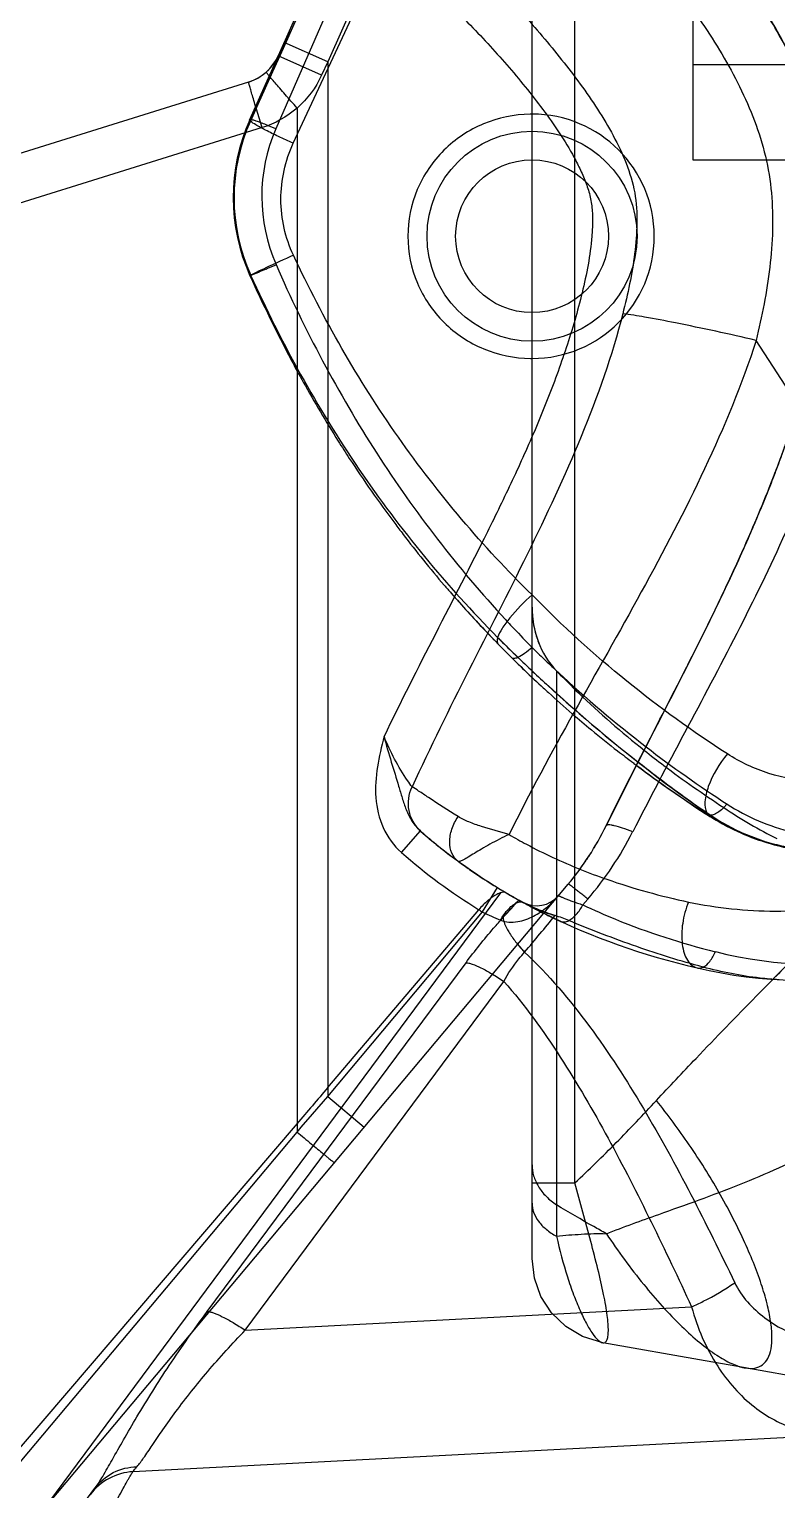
# Model space of a CAD drawing. Header units: millimetres. Extents: x 23075 to 24509, y -21593 to -20579.
# Drawn here: x 23380.92 to 23388.79, y -20970.08 to -20954.71 of the extents above; entities that cross this region are included whole.
import ezdxf

# ---------------------------------------------------------------- set-up
doc = ezdxf.new("R2010")
doc.units = ezdxf.units.MM
doc.header["$LTSCALE"] = 8
doc.layers.add('Cav-cor', color=30, linetype='Continuous')

# ---------------------------------------------------------------- blocks, each defined once
blk = doc.blocks.new('20160901.135302')
at = {"layer": 'Cav-cor', "color": 241}
for p, q in [((-4.739, -36.185), (-9.292, -46.413)), ((-4.968, -36.7), (-9.292, -46.413)), ((-6.905, -41.632), (-9.316, -47.181)), ((-9.133, -47.332), (-6.62, -41.924)), ((-4.928, -43.487), (-4.928, -47.507)), ((-6.17, -58.276), (-6.17, -43.899)), ((-6.62, -59.073), (-6.62, -44.047)), ((-8.213, -45.225), (-8.77, -46.476)), ((-9.277, -46.417), (-9.213, -46.276)), ((-8.77, -46.476), (-9.229, -46.271)), ((-9.292, -46.413), (-9.592, -47.085)), ((-9.362, -46.607), (-9.277, -46.417)), ((-8.835, -46.617), (-9.292, -46.413)), ((-8.77, -46.476), (-8.835, -46.617)), ((-8.77, -46.476), (-8.77, -57.365)), ((-4.928, -46.502), (6.102, -46.502)), ((-9.602, -46.688), (-24.304, -51.276)), ((-9.602, -46.688), (-24.304, -51.276)), ((-9.432, -46.763), (-9.362, -46.607)), ((-9.569, -47.067), (-9.432, -46.763)), ((-9.093, -46.961), (-9.093, -57.74)), ((-9.46, -47.168), (-24.162, -51.755)), ((-9.583, -47.098), (-9.569, -47.067)), ((-4.928, -47.507), (6.449, -47.507)), ((-3.819, -50.088), (-4.262, -49.407)), ((-6.846, -52.404), (-6.832, -52.419)), ((-6.832, -52.419), (-6.811, -52.441)), ((-6.829, -52.752), (-6.832, -52.75)), ((-6.362, -52.886), (-6.362, -58.508)), ((-7.994, -54.797), (-7.795, -54.571)), ((-7.795, -54.571), (-7.789, -54.576)), ((-12.42, -62.496), (-6.239, -55.13)), ((-12.42, -62.496), (-6.239, -55.13)), ((-7.142, -55.424), (-6.984, -55.167)), ((-6.984, -55.167), (-6.98, -55.17)), ((-13.011, -63.398), (-6.95, -55.222)), ((-6.939, -55.195), (-6.935, -55.197)), ((-6.811, -55.269), (-6.82, -55.264)), ((-6.781, -55.322), (-6.76, -55.298)), ((-6.716, -55.322), (-6.721, -55.32)), ((-6.717, -55.322), (-6.712, -55.325)), ((-6.033, -55.288), (-6.085, -55.348)), ((-8.77, -57.273), (-7.18, -55.4)), ((-8.77, -57.365), (-7.142, -55.424)), ((-10.037, -59.629), (-7.315, -55.958)), ((-9.639, -59.827), (-6.917, -56.155)), ((-8.931, -57.552), (-8.77, -57.365)), ((-8.77, -57.365), (-8.385, -57.688)), ((-9.093, -57.652), (-13.011, -62.232)), ((-9.049, -57.689), (-8.931, -57.552)), ((-12.813, -62.173), (-9.093, -57.74)), ((-9.093, -57.74), (-9.049, -57.689)), ((-6.62, -58.276), (-6.17, -58.276)), ((-6.527, -59.472), (-6.596, -59.278)), ((-9.639, -59.827), (-4.941, -59.581)), ((-4.8, -60.148), (-5.876, -59.959)), ((-4.375, -60.224), (-4.8, -60.148)), ((-3.62, -60.357), (-4.379, -60.223)), ((-10.819, -61.315), (1.551, -60.667)), ((-13.013, -63.91), (-11.219, -61.489))]:
    blk.add_line(p, q, dxfattribs=at)
for points in [[(-3.77, -54.778), (-4.11, -54.708), (-4.49, -54.564), (-4.748, -54.419)], [(-5.876, -59.959), (-6.089, -59.894), (-6.266, -59.788), (-6.415, -59.645), (-6.527, -59.472), (-6.596, -59.278), (-6.62, -59.073)]]:
    blk.add_lwpolyline(points, dxfattribs=at)
for radius in [1.105, 0.804]:
    blk.add_circle((-6.62, -48.311), radius, dxfattribs=at)
for centre, radius, start, end in [((-6.62, -48.311), 12.562, 350.175, 79.7482), ((1809.748, -864.758), 1994.626, 155.624849, 155.799497), ((-9.751, -46.208), 0.502, 287.33, 336), ((-6.62, -48.349), 1.323, 90.0123, 90.8706), ((-6.62, -48.311), 1.286, 270, 90), ((-7.755, -47.903), 2.01, 156, 204.1693), ((-7.786, -47.906), 1.97, 155.7943, 204.3732), ((-7.674, -47.893), 1.79, 156.5599, 203.6053), ((-10.706, -50.327), 3.44, 66.1631, 68.0283), ((-7.776, -47.905), 1.98, 183.9931, 196.8214), ((-7.771, -47.902), 1.986, 198.3266, 204.3395), ((3.681, -42.777), 14.542, 204.1477, 208.047), ((-14.733, -36.529), 13.241, 293.6639, 294.1592), ((3.185, -43.035), 13.984, 208.0664, 209.1488), ((-6.62, -48.273), 1.324, 269.2278, 269.9921), ((2.86, -43.219), 13.61, 209.1406, 212.1777), ((2.601, -43.38), 13.305, 212.1862, 213.1155), ((-16.324, -46.133), 13.121, 338.1903, 340.7276), ((2.37, -43.533), 13.028, 213.1066, 216.7728), ((-18.509, -45.264), 15.471, 336.7425, 338.2093), ((2.205, -43.654), 12.823, 216.7813, 217.4375), ((2.106, -43.731), 12.698, 217.4338, 220.5413), ((-22.211, -43.66), 19.507, 334.7476, 336.7067), ((2.04, -43.786), 12.612, 220.5445, 221.0543), ((2.012, -43.81), 12.575, 221.0535, 223.429), ((2.009, -43.813), 12.57, 221.0532, 224.1038), ((-28.922, -40.512), 26.919, 333.8853, 334.7802), ((2.231, -43.907), 12.433, 222.7353, 223.1095), ((2, -43.821), 12.559, 223.4296, 224.6762), ((3.911, -41.689), 15.371, 224.8729, 225.0538), ((4.061, -41.538), 15.584, 225.0551, 225.8248), ((2.224, -43.914), 12.423, 223.3437, 224.613), ((-5.637, -52.23), 0.981, 193.6684, 202.4147), ((2.006, -43.816), 12.566, 224.6762, 225.309), ((4.462, -41.124), 16.16, 225.8302, 227.4363), ((2.015, -43.807), 12.579, 225.3091, 226.153), ((2.011, -43.811), 12.574, 225.3089, 225.6499), ((2.017, -43.804), 12.583, 225.6499, 226.1529), ((2.034, -43.787), 12.607, 226.1532, 227.403), ((-0.018, -46.794), 8.795, 223.8339, 223.9476), ((-0.324, -47.09), 8.37, 223.8282, 223.9479), ((4.773, -40.798), 16.61, 227.4057, 231.7846), ((2.341, -43.572), 12.748, 227.02, 232.4994), ((2.055, -43.765), 12.637, 227.3711, 227.717), ((2.085, -43.731), 12.683, 227.7177, 229.2332), ((2.139, -43.668), 12.766, 229.233, 230.4169), ((2.208, -43.584), 12.875, 230.4176, 231.9939), ((2.28, -43.492), 12.991, 231.993, 232.8899), ((2.641, -43.186), 13.237, 232.4862, 237.0032), ((2.316, -43.445), 13.05, 232.8894, 233.1008), ((2.476, -43.227), 13.321, 233.1145, 237.1618), ((2.469, -43.237), 13.308, 233.1145, 236.9904), ((2.636, -42.985), 13.611, 236.977, 237.1471), ((-7.54, -54.294), 0.376, 227.516, 228.7113), ((-4.048, -50.313), 5.672, 228.732, 233.6209), ((-4.052, -50.318), 5.666, 228.7305, 233.4366), ((-8.549, -53.192), 3.015, 320, 333.9621), ((-8.767, -52.953), 3.595, 319.4879, 333.0729), ((-3.954, -50.19), 5.826, 233.4163, 233.6733), ((-3.947, -50.181), 5.838, 233.5989, 233.8261), ((-7.277, -54.734), 0.197, 232.9401, 233.828), ((-3.841, -50.031), 6.021, 233.8495, 238.5319), ((-3.914, -50.134), 5.895, 233.8284, 235.2024), ((-3.813, -49.987), 6.074, 235.2124, 238.5211), ((-3.731, -49.856), 6.229, 238.5087, 238.9962), ((-3.729, -49.852), 6.233, 238.5527, 239.0497), ((-6.896, -55.398), 0.184, 107.0799, 109.7177), ((-3.708, -49.818), 6.272, 239.041, 239.481), ((-38.569, -26.985), 42.585, 317.9998, 318.3279), ((-3.658, -49.732), 6.373, 239.4842, 240.3435), ((-3.679, -49.769), 6.329, 239.4816, 240.3443), ((-3.681, -49.773), 6.325, 239.4814, 240.25), ((-36.552, -28.788), 39.879, 318.1599, 318.2905), ((-3.656, -49.729), 6.375, 240.3435, 240.5179), ((-3.645, -49.709), 6.399, 240.518, 240.8636), ((-3.658, -49.732), 6.373, 240.5179, 241.3128), ((-3.627, -49.677), 6.435, 240.8637, 241.3092), ((-3.632, -49.685), 6.426, 240.8635, 241.1145), ((-3.623, -49.669), 6.444, 241.1144, 241.2686), ((-6.572, -55.058), 0.301, 241.309, 320), ((-3.613, -49.652), 6.464, 241.3089, 241.4955), ((-3.598, -49.624), 6.496, 241.4956, 241.9954), ((-3.603, -49.632), 6.486, 241.4955, 241.7871), ((-3.559, -49.549), 6.58, 241.7905, 243.4826), ((-3.752, -49.888), 6.491, 238.1153, 238.5161), ((-5.937, -53.013), 2.696, 243.4605, 245.654), ((-5.884, -52.897), 2.822, 245.6353, 247.7474), ((-40.677, -25.09), 45.418, 318.0025, 318.1555), ((-43.949, -24.471), 48.704, 319.8924, 320.4821), ((-3.554, -49.541), 6.59, 241.9977, 243.4807), ((-3.485, -49.402), 6.745, 243.4815, 245.1584), ((-5.634, -53.091), 2.485, 249.9086, 252.61), ((123.642, -182.077), 179.378, 135.19105, 135.38902), ((-3.55, -51.244), 4.737, 256.0589, 280.0941), ((-3.738, -51.12), 5.025, 256.8246, 280.7266), ((4.785, -58.696), 11.148, 179.0333, 180.73), ((2.051, -68.593), 15.049, 143.4411, 144.3937), ((-10.787, -61.915), 0.6, 93.0007, 143.4502)]:
    blk.add_arc(centre, radius, start, end, dxfattribs=at)
at = {"layer": 'Cav-cor', "color": 241, "extrusion": (0, 0, -1)}
blk.add_ellipse((-8.77, -46.159), major_axis=(19.32, 25.824), ratio=0.214775, start_param=1.850362, end_param=1.866414, dxfattribs=at)
at = {"layer": 'Cav-cor', "color": 241}
for points, knots in [([(-5.926, -43.431), (-5.683, -43.645), (-5.21, -44.092), (-4.549, -44.816), (-3.945, -45.597), (-3.447, -46.456), (-3.131, -47.404), (-3.083, -48.403), (-3.232, -49.385), (-3.413, -50.02), (-3.516, -50.334)], [0, 0, 0, 0, 0.123159, 0.247559, 0.372721, 0.498159, 0.623564, 0.748986, 0.874544, 1, 1, 1, 1]), ([(-5.84, -54.516), (-5.667, -54.161), (-5.321, -53.487), (-4.823, -52.519), (-4.394, -51.621), (-4.047, -50.786), (-3.782, -50.011), (-3.593, -49.296), (-3.484, -48.632), (-3.458, -48.006), (-3.526, -47.402), (-3.707, -46.808), (-3.993, -46.209), (-4.389, -45.594), (-4.894, -44.955), (-5.508, -44.28), (-5.975, -43.838), (-6.23, -43.614)], [0, 0, 0, 0, 0.096126, 0.184602, 0.265199, 0.338482, 0.404797, 0.464527, 0.518538, 0.568442, 0.616613, 0.665929, 0.718925, 0.777845, 0.843763, 0.917222, 1, 1, 1, 1]), ([(-6.62, -44.047), (-6.429, -44.214), (-6.057, -44.566), (-5.537, -45.135), (-5.052, -45.741), (-4.682, -46.276), (-4.431, -46.734), (-4.273, -47.092), (-4.156, -47.467), (-4.093, -47.855), (-4.083, -48.247), (-4.123, -48.768), (-4.201, -49.153), (-4.262, -49.407)], [0, 0, 0, 0, 0.122551, 0.246407, 0.371278, 0.496764, 0.559639, 0.622542, 0.685444, 0.748342, 0.811257, 0.874194, 1, 1, 1, 1]), ([(-5.517, -44.288), (-5.319, -44.49), (-4.462, -45.422), (-3.207, -47.266), (-3.542, -49.188), (-3.801, -50.043), (-3.817, -50.095)], [0, 0, 0, 0, 0.133053, 0.588782, 0.974943, 1, 1, 1, 1]), ([(-7.886, -44.849), (-7.721, -44.986), (-7.398, -45.269), (-6.94, -45.722), (-6.508, -46.2), (-6.106, -46.703), (-5.808, -47.153), (-5.623, -47.54), (-5.527, -47.85), (-5.51, -48.174), (-5.544, -48.602), (-5.613, -48.919), (-5.666, -49.127)], [0, 0, 0, 0, 0.124918, 0.249894, 0.374922, 0.499976, 0.624985, 0.687513, 0.749965, 0.812428, 0.874958, 1, 1, 1, 1]), ([(-9.213, -46.276), (-9.166, -46.171), (-8.979, -45.755), (-8.791, -45.339), (-8.651, -45.027)], [0, 0, 0, 0, 0.251865, 1, 1, 1, 1]), ([(-8.213, -45.225), (-7.902, -45.48), (-7.454, -45.885), (-6.906, -46.474), (-6.587, -46.863), (-6.352, -47.189), (-6.218, -47.402), (-6.125, -47.581), (-6.063, -47.718), (-6.013, -47.861), (-5.986, -48.01), (-5.982, -48.161), (-5.992, -48.362), (-6.027, -48.611), (-6.091, -48.906), (-6.195, -49.294), (-6.354, -49.771), (-6.577, -50.332), (-6.825, -50.882), (-7.177, -51.605), (-7.639, -52.498), (-8.003, -53.215), (-8.177, -53.577)], [0, 0, 0, 0, 0.124964, 0.187467, 0.249965, 0.281217, 0.312465, 0.328091, 0.343717, 0.359337, 0.37495, 0.39057, 0.406195, 0.437438, 0.468689, 0.499942, 0.562441, 0.624945, 0.687453, 0.749962, 0.874982, 1, 1, 1, 1]), ([(-9.093, -46.961), (-9.114, -46.936), (-9.156, -46.889), (-9.217, -46.82), (-9.273, -46.756), (-9.322, -46.7), (-9.357, -46.659), (-9.38, -46.631), (-9.394, -46.615), (-9.404, -46.603), (-9.412, -46.593), (-9.415, -46.588), (-9.419, -46.585), (-9.418, -46.585)], [0, 0, 0, 0, 0.195194, 0.383367, 0.556272, 0.707551, 0.831594, 0.881969, 0.923869, 0.956824, 0.980599, 0.995026, 1, 1, 1, 1]), ([(-9.46, -47.168), (-9.47, -47.137), (-9.489, -47.076), (-9.516, -46.987), (-9.541, -46.905), (-9.562, -46.834), (-9.577, -46.782), (-9.587, -46.747), (-9.593, -46.727), (-9.597, -46.711), (-9.6, -46.699), (-9.601, -46.693), (-9.602, -46.688), (-9.602, -46.688)], [0, 0, 0, 0, 0.194853, 0.38287, 0.55575, 0.707091, 0.831239, 0.881671, 0.923629, 0.956636, 0.980458, 0.994934, 1, 1, 1, 1]), ([(-6.64, -47.026), (-6.807, -47.028), (-7.143, -47.098), (-7.57, -47.382), (-7.859, -47.807), (-7.926, -48.144), (-7.927, -48.311)], [0, 0, 0, 0, 0.250155, 0.500018, 0.749885, 1, 1, 1, 1]), ([(-9.587, -47.083), (-9.588, -47.083), (-9.589, -47.084), (-9.591, -47.084), (-9.592, -47.085)], [0, 0, 0, 0, 0.335184, 1, 1, 1, 1]), ([(-9.583, -47.099), (-9.586, -47.096), (-9.59, -47.093), (-9.592, -47.087), (-9.592, -47.085)], [0, 0, 0, 0, 0.660118, 1, 1, 1, 1]), ([(-9.133, -47.332), (-9.185, -47.309), (-9.282, -47.264), (-9.415, -47.2), (-9.513, -47.146), (-9.567, -47.114), (-9.583, -47.099)], [0, 0, 0, 0, 0.335435, 0.635648, 0.865887, 1, 1, 1, 1]), ([(-9.419, -47.137), (-9.438, -47.13), (-9.472, -47.117), (-9.518, -47.1), (-9.554, -47.089), (-9.574, -47.084), (-9.582, -47.083)], [0, 0, 0, 0, 0.347508, 0.639096, 0.860232, 1, 1, 1, 1]), ([(-9.131, -48.511), (-9.216, -48.329), (-9.309, -47.922), (-9.217, -47.515), (-9.133, -47.332)], [0, 0, 0, 0, 0.500394, 1, 1, 1, 1]), ([(-7.927, -48.311), (-7.927, -48.479), (-7.858, -48.817), (-7.569, -49.242), (-7.142, -49.526), (-6.805, -49.595), (-6.638, -49.597)], [0, 0, 0, 0, 0.250107, 0.499969, 0.749841, 1, 1, 1, 1]), ([(-9.131, -48.511), (-9.228, -48.555), (-9.36, -48.614), (-9.509, -48.685), (-9.562, -48.71), (-9.581, -48.72)], [0, 0, 0, 0, 0.645324, 0.87346, 1, 1, 1, 1]), ([(-6.62, -52.086), (-7.138, -51.578), (-8.089, -50.455), (-8.818, -49.179), (-9.131, -48.511)], [0, 0, 0, 0, 0.49602, 1, 1, 1, 1]), ([(-9.581, -48.72), (-9.583, -48.721), (-9.586, -48.723), (-9.588, -48.725), (-9.589, -48.726), (-9.589, -48.726)], [0, 0, 0, 0, 0.739035, 0.927365, 1, 1, 1, 1]), ([(-9.584, -48.725), (-9.586, -48.725), (-9.587, -48.725), (-9.589, -48.726), (-9.589, -48.726)], [0, 0, 0, 0, 0.730656, 1, 1, 1, 1]), ([(-9.419, -48.656), (-9.455, -48.672), (-9.503, -48.693), (-9.558, -48.715), (-9.577, -48.723), (-9.584, -48.725)], [0, 0, 0, 0, 0.658914, 0.87656, 1, 1, 1, 1]), ([(-9.581, -48.72), (-9.259, -49.431), (-8.509, -50.79), (-7.521, -51.991), (-6.982, -52.534)], [0, 0, 0, 0, 0.504704, 1, 1, 1, 1]), ([(-9.314, -48.61), (-9.013, -49.296), (-8.315, -50.617), (-7.402, -51.803), (-6.901, -52.345)], [0, 0, 0, 0, 0.504129, 1, 1, 1, 1]), ([(-5.666, -49.127), (-5.778, -49.567), (-6.083, -50.428), (-6.664, -51.664), (-7.289, -52.878), (-7.692, -53.694), (-7.882, -54.108)], [0, 0, 0, 0, 0.249901, 0.499929, 0.74998, 1, 1, 1, 1]), ([(-4.262, -49.407), (-4.544, -49.342), (-4.935, -49.256), (-5.403, -49.166), (-5.589, -49.136), (-5.666, -49.127)], [0, 0, 0, 0, 0.607072, 0.837497, 1, 1, 1, 1]), ([(-4.262, -49.407), (-4.411, -49.869), (-4.785, -50.769), (-5.688, -52.488), (-6.433, -53.74), (-6.862, -54.609)], [0, 0, 0, 0, 0.250278, 0.500569, 1, 1, 1, 1]), ([(-3.516, -50.334), (-3.646, -50.705), (-3.942, -51.436), (-4.633, -52.849), (-5.206, -53.881), (-5.561, -54.581)], [0, 0, 0, 0, 0.250338, 0.50059, 1, 1, 1, 1]), ([(-6.62, -52.086), (-6.704, -52.16), (-6.817, -52.274), (-6.931, -52.429), (-6.971, -52.501), (-6.982, -52.534)], [0, 0, 0, 0, 0.57949, 0.822694, 1, 1, 1, 1]), ([(-4.564, -53.76), (-4.93, -53.524), (-5.649, -53.005), (-6.305, -52.408), (-6.62, -52.086)], [0, 0, 0, 0, 0.491323, 1, 1, 1, 1]), ([(-6.62, -52.216), (-6.62, -52.337), (-6.578, -52.583), (-6.447, -52.798), (-6.362, -52.886)], [0, 0, 0, 0, 0.49937, 1, 1, 1, 1]), ([(-6.982, -52.534), (-6.984, -52.541), (-6.99, -52.562), (-6.99, -52.59), (-6.979, -52.602)], [0, 0, 0, 0, 0.334349, 1, 1, 1, 1]), ([(-6.982, -52.534), (-6.642, -52.875), (-5.934, -53.523), (-5.175, -54.11), (-4.782, -54.381)], [0, 0, 0, 0, 0.502458, 1, 1, 1, 1]), ([(-6.62, -52.639), (-6.645, -52.662), (-6.692, -52.7), (-6.743, -52.732), (-6.767, -52.743)], [0, 0, 0, 0, 0.559664, 1, 1, 1, 1]), ([(-6.62, -52.639), (-6.578, -52.681), (-6.493, -52.764), (-6.405, -52.845), (-6.362, -52.886)], [0, 0, 0, 0, 0.5007, 1, 1, 1, 1]), ([(-6.767, -52.743), (-6.779, -52.749), (-6.799, -52.757), (-6.822, -52.756), (-6.829, -52.752)], [0, 0, 0, 0, 0.615152, 1, 1, 1, 1]), ([(-6.35, -52.898), (-6.278, -52.973), (-5.988, -53.263), (-5.678, -53.532), (-5.438, -53.723)], [0, 0, 0, 0, 0.252434, 1, 1, 1, 1]), ([(-6.35, -52.898), (-6.278, -52.973), (-5.988, -53.263), (-5.678, -53.532), (-5.438, -53.723)], [0, 0, 0, 0, 0.252434, 1, 1, 1, 1]), ([(-5.143, -53.14), (-5.197, -53.245), (-5.431, -53.702), (-5.666, -54.159), (-5.84, -54.516)], [0, 0, 0, 0, 0.229105, 1, 1, 1, 1]), ([(-8.177, -53.577), (-8.204, -53.683), (-8.254, -53.894), (-8.281, -54.221), (-8.207, -54.544), (-8.075, -54.726), (-7.994, -54.797)], [0, 0, 0, 0, 0.250523, 0.50071, 0.750472, 1, 1, 1, 1]), ([(-7.882, -54.108), (-7.898, -54.086), (-8.016, -53.921), (-8.111, -53.74), (-8.177, -53.577)], [0, 0, 0, 0, 0.134546, 1, 1, 1, 1]), ([(-8.177, -53.577), (-8.154, -53.668), (-8.103, -53.842), (-8.036, -54.056), (-7.988, -54.224), (-7.947, -54.349), (-7.888, -54.47), (-7.829, -54.541), (-7.795, -54.571)], [0, 0, 0, 0, 0.259273, 0.506276, 0.625815, 0.74703, 0.872002, 1, 1, 1, 1]), ([(-5.438, -53.723), (-5.371, -53.777), (-5.099, -53.987), (-4.817, -54.184), (-4.603, -54.325)], [0, 0, 0, 0, 0.252583, 1, 1, 1, 1]), ([(-5.438, -53.723), (-5.371, -53.777), (-5.099, -53.987), (-4.817, -54.184), (-4.603, -54.325)], [0, 0, 0, 0, 0.252583, 1, 1, 1, 1]), ([(-4.564, -53.76), (-4.651, -53.861), (-4.75, -54.028), (-4.807, -54.247), (-4.8, -54.346), (-4.782, -54.381)], [0, 0, 0, 0, 0.586323, 0.827488, 1, 1, 1, 1]), ([(-2.686, -53.691), (-2.814, -53.81), (-3.121, -53.992), (-3.636, -54.07), (-4.131, -53.988), (-4.429, -53.847), (-4.564, -53.76)], [0, 0, 0, 0, 0.260864, 0.515287, 0.76077, 1, 1, 1, 1]), ([(-4.782, -54.381), (-4.966, -54.254), (-5.208, -54.078), (-5.444, -53.895), (-5.503, -53.848)], [0, 0, 0, 0, 0.749629, 1, 1, 1, 1]), ([(-7.795, -54.571), (-7.855, -54.515), (-7.943, -54.359), (-7.918, -54.183), (-7.882, -54.108)], [0, 0, 0, 0, 0.497381, 1, 1, 1, 1]), ([(-7.399, -54.42), (-7.503, -54.354), (-7.641, -54.264), (-7.801, -54.159), (-7.859, -54.121), (-7.882, -54.108)], [0, 0, 0, 0, 0.642312, 0.859846, 1, 1, 1, 1]), ([(-7.396, -54.891), (-7.425, -54.87), (-7.473, -54.805), (-7.494, -54.682), (-7.469, -54.547), (-7.426, -54.46), (-7.399, -54.42)], [0, 0, 0, 0, 0.210649, 0.445792, 0.712147, 1, 1, 1, 1]), ([(-6.862, -54.609), (-6.959, -54.581), (-7.102, -54.544), (-7.281, -54.48), (-7.362, -54.442), (-7.399, -54.42)], [0, 0, 0, 0, 0.532585, 0.775682, 1, 1, 1, 1]), ([(-4.782, -54.381), (-4.78, -54.385), (-4.771, -54.4), (-4.758, -54.412), (-4.747, -54.419)], [0, 0, 0, 0, 0.263359, 1, 1, 1, 1]), ([(-4.782, -54.381), (-4.708, -54.432), (-4.398, -54.622), (-4.043, -54.743), (-3.77, -54.778)], [0, 0, 0, 0, 0.246044, 1, 1, 1, 1]), ([(-3.77, -54.778), (-3.863, -54.766), (-4.221, -54.695), (-4.558, -54.534), (-4.782, -54.381)], [0, 0, 0, 0, 0.255552, 1, 1, 1, 1]), ([(-4.603, -54.325), (-4.619, -54.341), (-4.651, -54.368), (-4.699, -54.397), (-4.744, -54.41), (-4.772, -54.404), (-4.781, -54.397)], [0, 0, 0, 0, 0.333579, 0.611616, 0.828436, 1, 1, 1, 1]), ([(-4.781, -54.397), (-4.611, -54.508), (-4.238, -54.688), (-3.83, -54.766), (-3.624, -54.776)], [0, 0, 0, 0, 0.495948, 1, 1, 1, 1]), ([(-3.489, -54.791), (-3.712, -54.793), (-4.156, -54.727), (-4.563, -54.538), (-4.747, -54.419)], [0, 0, 0, 0, 0.503727, 1, 1, 1, 1]), ([(-4.568, -54.288), (-4.571, -54.291), (-4.582, -54.304), (-4.594, -54.316), (-4.603, -54.325)], [0, 0, 0, 0, 0.255626, 1, 1, 1, 1]), ([(-4.603, -54.325), (-4.511, -54.385), (-4.329, -54.5), (-4.14, -54.605), (-4.045, -54.651)], [0, 0, 0, 0, 0.508446, 1, 1, 1, 1]), ([(-4.568, -54.288), (-4.359, -54.424), (-3.883, -54.629), (-3.36, -54.648), (-3.107, -54.602)], [0, 0, 0, 0, 0.491362, 1, 1, 1, 1]), ([(-5.561, -54.581), (-5.597, -54.567), (-5.661, -54.542), (-5.737, -54.519), (-5.786, -54.509), (-5.811, -54.506), (-5.829, -54.507), (-5.838, -54.513), (-5.84, -54.516)], [0, 0, 0, 0, 0.393364, 0.701569, 0.816505, 0.903308, 0.96254, 1, 1, 1, 1]), ([(-6.862, -54.609), (-6.931, -54.639), (-7.027, -54.69), (-7.148, -54.759), (-7.223, -54.804), (-7.286, -54.843), (-7.334, -54.871), (-7.366, -54.888), (-7.384, -54.894), (-7.391, -54.895), (-7.393, -54.894)], [0, 0, 0, 0, 0.374167, 0.541074, 0.68831, 0.811436, 0.906257, 0.9694, 0.988589, 1, 1, 1, 1]), ([(-6.862, -54.609), (-6.801, -54.644), (-6.56, -54.779), (-6.308, -54.896), (-6.116, -54.973)], [0, 0, 0, 0, 0.252228, 1, 1, 1, 1]), ([(-6.116, -54.973), (-6.023, -55.011), (-5.65, -55.151), (-5.265, -55.257), (-4.973, -55.319)], [0, 0, 0, 0, 0.252386, 1, 1, 1, 1]), ([(-6.033, -55.288), (-6.048, -55.277), (-6.075, -55.254), (-6.115, -55.222), (-6.15, -55.195), (-6.18, -55.172), (-6.203, -55.153), (-6.22, -55.142), (-6.229, -55.135), (-6.234, -55.132), (-6.237, -55.131), (-6.239, -55.13), (-6.239, -55.13)], [0, 0, 0, 0, 0.215784, 0.412049, 0.584531, 0.729763, 0.845519, 0.929757, 0.959634, 0.981236, 0.994547, 1, 1, 1, 1]), ([(-7.053, -55.279), (-7.064, -55.287), (-7.11, -55.324), (-7.151, -55.366), (-7.18, -55.4)], [0, 0, 0, 0, 0.231836, 1, 1, 1, 1]), ([(-6.998, -55.243), (-7.002, -55.246), (-7.021, -55.257), (-7.04, -55.269), (-7.053, -55.279)], [0, 0, 0, 0, 0.233745, 1, 1, 1, 1]), ([(-6.95, -55.222), (-6.954, -55.223), (-6.97, -55.229), (-6.986, -55.237), (-6.998, -55.243)], [0, 0, 0, 0, 0.226301, 1, 1, 1, 1]), ([(-6.953, -55.51), (-6.897, -55.533), (-6.77, -55.537), (-6.603, -55.474), (-6.459, -55.376), (-6.378, -55.295), (-6.341, -55.251)], [0, 0, 0, 0, 0.261334, 0.510916, 0.756206, 1, 1, 1, 1]), ([(-6.893, -55.222), (-6.897, -55.22), (-6.915, -55.213), (-6.935, -55.218), (-6.95, -55.222)], [0, 0, 0, 0, 0.198823, 1, 1, 1, 1]), ([(-6.893, -55.222), (-6.895, -55.221), (-6.902, -55.217), (-6.911, -55.216), (-6.917, -55.216)], [0, 0, 0, 0, 0.226436, 1, 1, 1, 1]), ([(-6.891, -55.42), (-6.876, -55.402), (-6.846, -55.369), (-6.799, -55.333), (-6.755, -55.314), (-6.727, -55.317), (-6.717, -55.322)], [0, 0, 0, 0, 0.340548, 0.622018, 0.837002, 1, 1, 1, 1]), ([(-6.377, -55.462), (-6.44, -55.442), (-6.549, -55.404), (-6.655, -55.356), (-6.698, -55.332)], [0, 0, 0, 0, 0.573054, 1, 1, 1, 1]), ([(-6.618, -55.372), (-6.626, -55.368), (-6.653, -55.356), (-6.679, -55.342), (-6.698, -55.332)], [0, 0, 0, 0, 0.278607, 1, 1, 1, 1]), ([(-6.341, -55.251), (-6.341, -55.252), (-6.339, -55.253), (-6.337, -55.254), (-6.331, -55.257), (-6.324, -55.261), (-6.314, -55.265), (-6.297, -55.272), (-6.271, -55.283), (-6.234, -55.298), (-6.189, -55.314), (-6.139, -55.331), (-6.103, -55.343), (-6.085, -55.348)], [0, 0, 0, 0, 0.004251, 0.016959, 0.038327, 0.068324, 0.106791, 0.153527, 0.27084, 0.417624, 0.590678, 0.786299, 1, 1, 1, 1]), ([(-4.973, -55.319), (-5.003, -55.391), (-5.043, -55.538), (-5.05, -55.724), (-5.023, -55.855), (-4.99, -55.931), (-4.944, -55.987), (-4.903, -56.008), (-4.883, -56.013)], [0, 0, 0, 0, 0.305764, 0.594727, 0.719936, 0.827856, 0.919374, 1, 1, 1, 1]), ([(-4.973, -55.319), (-4.674, -55.382), (-4.054, -55.447), (-3.433, -55.383), (-3.126, -55.319)], [0, 0, 0, 0, 0.49377, 1, 1, 1, 1]), ([(-7.315, -55.958), (-7.223, -55.833), (-7.094, -55.672), (-6.957, -55.518), (-6.923, -55.48)], [0, 0, 0, 0, 0.752166, 1, 1, 1, 1]), ([(-6.953, -55.51), (-6.948, -55.502), (-6.929, -55.471), (-6.908, -55.441), (-6.891, -55.42)], [0, 0, 0, 0, 0.256211, 1, 1, 1, 1]), ([(-6.923, -55.48), (-6.924, -55.503), (-6.908, -55.558), (-6.862, -55.643), (-6.79, -55.744), (-6.731, -55.812), (-6.698, -55.847)], [0, 0, 0, 0, 0.156919, 0.382227, 0.66857, 1, 1, 1, 1]), ([(-6.488, -55.425), (-6.5, -55.42), (-6.544, -55.404), (-6.587, -55.386), (-6.618, -55.372)], [0, 0, 0, 0, 0.270078, 1, 1, 1, 1]), ([(-6.234, -55.514), (-6.204, -55.498), (-6.147, -55.447), (-6.104, -55.385), (-6.085, -55.348)], [0, 0, 0, 0, 0.448428, 1, 1, 1, 1]), ([(-6.085, -55.348), (-5.972, -55.402), (-5.521, -55.602), (-5.049, -55.754), (-4.691, -55.842)], [0, 0, 0, 0, 0.253235, 1, 1, 1, 1]), ([(-6.319, -55.523), (-6.307, -55.528), (-6.276, -55.532), (-6.248, -55.521), (-6.234, -55.514)], [0, 0, 0, 0, 0.451772, 1, 1, 1, 1]), ([(-4.821, -56.004), (-5.057, -55.942), (-5.533, -55.791), (-5.998, -55.613), (-6.234, -55.514)], [0, 0, 0, 0, 0.488031, 1, 1, 1, 1]), ([(-6.772, -55.762), (-6.766, -55.77), (-6.742, -55.798), (-6.717, -55.827), (-6.698, -55.847)], [0, 0, 0, 0, 0.24298, 1, 1, 1, 1]), ([(-5.312, -57.409), (-5.174, -57.26), (-4.618, -56.669), (-4.048, -56.093), (-3.62, -55.661)], [0, 0, 0, 0, 0.250545, 1, 1, 1, 1]), ([(-7.315, -55.958), (-7.305, -55.958), (-7.283, -55.961), (-7.23, -55.978), (-7.148, -56.015), (-7.037, -56.077), (-6.958, -56.127), (-6.917, -56.155)], [0, 0, 0, 0, 0.064517, 0.148918, 0.374401, 0.664496, 1, 1, 1, 1]), ([(-6.917, -56.155), (-6.872, -56.071), (-6.801, -55.966), (-6.719, -55.87), (-6.698, -55.847)], [0, 0, 0, 0, 0.752806, 1, 1, 1, 1]), ([(-6.698, -55.847), (-6.446, -56.084), (-5.999, -56.615), (-5.438, -57.486), (-4.942, -58.395), (-4.637, -59.014), (-4.488, -59.326)], [0, 0, 0, 0, 0.250177, 0.499905, 0.749784, 1, 1, 1, 1]), ([(-4.821, -56.004), (-4.793, -55.991), (-4.74, -55.941), (-4.707, -55.878), (-4.691, -55.842)], [0, 0, 0, 0, 0.44003, 1, 1, 1, 1]), ([(-7.036, -56.079), (-7.026, -56.085), (-6.986, -56.109), (-6.946, -56.135), (-6.917, -56.155)], [0, 0, 0, 0, 0.241031, 1, 1, 1, 1]), ([(-4.883, -56.013), (-4.878, -56.014), (-4.857, -56.017), (-4.836, -56.011), (-4.821, -56.004)], [0, 0, 0, 0, 0.237513, 1, 1, 1, 1]), ([(-4.021, -56.137), (-4.088, -56.133), (-4.357, -56.11), (-4.624, -56.056), (-4.821, -56.004)], [0, 0, 0, 0, 0.247664, 1, 1, 1, 1]), ([(-6.917, -56.155), (-6.697, -56.403), (-6.309, -56.943), (-5.812, -57.801), (-5.362, -58.685), (-5.08, -59.281), (-4.941, -59.581)], [0, 0, 0, 0, 0.250541, 0.500546, 0.750324, 1, 1, 1, 1]), ([(-6.17, -58.276), (-6.022, -58.138), (-5.731, -57.853), (-5.45, -57.559), (-5.312, -57.409)], [0, 0, 0, 0, 0.498731, 1, 1, 1, 1]), ([(-4.375, -60.224), (-4.343, -60.229), (-4.279, -60.232), (-4.191, -60.197), (-4.131, -60.121), (-4.099, -60.015), (-4.092, -59.882), (-4.108, -59.722), (-4.147, -59.538), (-4.208, -59.332), (-4.291, -59.108), (-4.433, -58.782), (-4.651, -58.363), (-4.958, -57.873), (-5.19, -57.559), (-5.311, -57.409)], [0, 0, 0, 0, 0.030189, 0.056205, 0.082953, 0.114957, 0.154713, 0.20311, 0.260147, 0.325306, 0.397729, 0.476326, 0.646822, 0.82543, 1, 1, 1, 1]), ([(-9.093, -57.74), (-9.068, -57.761), (-9.018, -57.802), (-8.946, -57.863), (-8.879, -57.918), (-8.828, -57.96), (-8.792, -57.99), (-8.769, -58.009), (-8.749, -58.025), (-8.732, -58.038), (-8.719, -58.049), (-8.71, -58.056), (-8.705, -58.059), (-8.702, -58.061), (-8.701, -58.062), (-8.7, -58.063), (-8.7, -58.063)], [0, 0, 0, 0, 0.194219, 0.381704, 0.554523, 0.706163, 0.772202, 0.830794, 0.881356, 0.923442, 0.956618, 0.980532, 0.988961, 0.995016, 0.998685, 1, 1, 1, 1]), ([(-5.838, -58.811), (-5.656, -58.739), (-5.33, -58.622), (-4.861, -58.456), (-4.438, -58.296), (-4.022, -58.12), (-3.751, -57.991), (-3.62, -57.92)], [0, 0, 0, 0, 0.245267, 0.433855, 0.623682, 0.812915, 1, 1, 1, 1]), ([(-6.62, -58.084), (-6.62, -58.124), (-6.608, -58.204), (-6.556, -58.319), (-6.473, -58.423), (-6.401, -58.481), (-6.362, -58.508)], [0, 0, 0, 0, 0.22879, 0.467493, 0.723391, 1, 1, 1, 1]), ([(-6.502, -58.384), (-6.492, -58.395), (-6.45, -58.441), (-6.401, -58.481), (-6.362, -58.508)], [0, 0, 0, 0, 0.240772, 1, 1, 1, 1]), ([(-5.876, -59.959), (-5.868, -59.961), (-5.848, -59.957), (-5.83, -59.929), (-5.82, -59.887), (-5.816, -59.829), (-5.819, -59.755), (-5.829, -59.665), (-5.845, -59.561), (-5.876, -59.399), (-5.928, -59.175), (-6.003, -58.887), (-6.086, -58.585), (-6.142, -58.379), (-6.17, -58.276)], [0, 0, 0, 0, 0.014111, 0.030553, 0.054468, 0.08752, 0.12998, 0.181538, 0.241584, 0.309275, 0.463601, 0.635857, 0.817253, 1, 1, 1, 1]), ([(-6.62, -58.489), (-6.62, -58.522), (-6.608, -58.59), (-6.555, -58.684), (-6.471, -58.77), (-6.401, -58.817), (-6.363, -58.838)], [0, 0, 0, 0, 0.215252, 0.447255, 0.70736, 1, 1, 1, 1]), ([(-5.838, -58.811), (-5.882, -58.786), (-6.058, -58.688), (-6.233, -58.586), (-6.362, -58.508)], [0, 0, 0, 0, 0.251706, 1, 1, 1, 1]), ([(-6.363, -58.838), (-6.276, -58.826), (-6.101, -58.814), (-5.926, -58.807), (-5.838, -58.811)], [0, 0, 0, 0, 0.497229, 1, 1, 1, 1]), ([(-6.363, -58.838), (-6.33, -58.982), (-6.275, -59.188), (-6.187, -59.447), (-6.12, -59.611), (-6.054, -59.749), (-5.991, -59.854), (-5.94, -59.919), (-5.902, -59.95), (-5.884, -59.958), (-5.876, -59.959)], [0, 0, 0, 0, 0.354677, 0.514883, 0.658918, 0.782751, 0.882415, 0.954767, 0.980495, 1, 1, 1, 1]), ([(-5.838, -58.811), (-5.715, -58.995), (-5.467, -59.334), (-5.13, -59.712), (-4.865, -59.953), (-4.69, -60.085), (-4.531, -60.177), (-4.427, -60.215), (-4.379, -60.223)], [0, 0, 0, 0, 0.322076, 0.610298, 0.733993, 0.840847, 0.929496, 1, 1, 1, 1]), ([(-4.941, -59.581), (-4.899, -59.562), (-4.743, -59.487), (-4.592, -59.4), (-4.488, -59.326)], [0, 0, 0, 0, 0.261355, 1, 1, 1, 1]), ([(-4.488, -59.326), (-4.418, -59.472), (-4.196, -59.713), (-3.781, -59.924), (-3.343, -60.026), (-3.046, -60.034), (-2.899, -60.026)], [0, 0, 0, 0, 0.266382, 0.514886, 0.757065, 1, 1, 1, 1]), ([(-11.219, -61.489), (-11.189, -61.449), (-11.128, -61.351), (-11.031, -61.18), (-10.913, -60.97), (-10.719, -60.635), (-10.433, -60.179), (-10.175, -59.816), (-10.037, -59.629)], [0, 0, 0, 0, 0.067036, 0.157191, 0.26756, 0.394565, 0.683823, 1, 1, 1, 1]), ([(-10.037, -59.629), (-10.027, -59.63), (-10.005, -59.633), (-9.952, -59.649), (-9.87, -59.687), (-9.759, -59.749), (-9.68, -59.799), (-9.639, -59.827)], [0, 0, 0, 0, 0.064516, 0.148917, 0.3744, 0.664496, 1, 1, 1, 1]), ([(-4.941, -59.581), (-4.882, -59.801), (-4.714, -60.194), (-4.321, -60.644), (-3.855, -60.896), (-3.522, -60.933), (-3.363, -60.925)], [0, 0, 0, 0, 0.305, 0.56273, 0.786796, 1, 1, 1, 1]), ([(-10.777, -61.263), (-10.752, -61.233), (-10.698, -61.159), (-10.609, -61.028), (-10.498, -60.864), (-10.31, -60.6), (-10.027, -60.245), (-9.774, -59.968), (-9.639, -59.827)], [0, 0, 0, 0, 0.063202, 0.150352, 0.259392, 0.38682, 0.679898, 1, 1, 1, 1]), ([(-11.897, -63.369), (-11.834, -63.245), (-11.708, -62.998), (-11.522, -62.637), (-11.345, -62.295), (-11.206, -62.028), (-11.104, -61.834), (-11.036, -61.706), (-10.977, -61.594), (-10.926, -61.499), (-10.889, -61.432), (-10.864, -61.388), (-10.85, -61.363), (-10.838, -61.343), (-10.829, -61.328), (-10.823, -61.321), (-10.82, -61.315), (-10.819, -61.315)], [0, 0, 0, 0, 0.18083, 0.35769, 0.52548, 0.678326, 0.747054, 0.809422, 0.864471, 0.911244, 0.948846, 0.963961, 0.976507, 0.986417, 0.993646, 0.998163, 1, 1, 1, 1]), ([(-11.219, -61.489), (-11.169, -61.421), (-11.034, -61.307), (-10.863, -61.265), (-10.777, -61.263)], [0, 0, 0, 0, 0.496325, 1, 1, 1, 1]), ([(-10.819, -61.315), (-10.82, -61.315), (-10.816, -61.307), (-10.81, -61.301), (-10.795, -61.282), (-10.784, -61.27), (-10.777, -61.263)], [0, 0, 0, 0, 0.048752, 0.230318, 0.548656, 1, 1, 1, 1])]:
    blk.add_open_spline(points, degree=3, knots=knots, dxfattribs=at)
for points in [[(-5.84, -54.516), (-5.66, -54.147), (-5.299, -53.445), (-4.801, -52.475), (-4.376, -51.58), (-4.031, -50.746), (-3.77, -49.972), (-3.586, -49.261), (-3.482, -48.606), (-3.459, -47.995), (-3.525, -47.409), (-3.699, -46.829), (-3.976, -46.242), (-4.363, -45.629), (-4.865, -44.989), (-5.468, -44.322), (-5.96, -43.851), (-6.23, -43.614)], [(-8.835, -46.617), (-8.894, -46.747), (-8.984, -46.867), (-9.093, -46.961)], [(-9.093, -46.961), (-9.198, -47.054), (-9.326, -47.126), (-9.46, -47.168)], [(-9.582, -47.083), (-9.584, -47.083), (-9.586, -47.083), (-9.587, -47.083)], [(-6.62, -52.216), (-6.62, -52.298), (-6.61, -52.382), (-6.591, -52.462)], [(-4.751, -52.36), (-4.879, -52.622), (-5.011, -52.881), (-5.143, -53.14)], [(-7.994, -54.797), (-7.741, -55.02), (-7.467, -55.222), (-7.18, -55.4)], [(-6.497, -55.437), (-5.994, -55.688), (-5.451, -55.88), (-4.883, -56.013)], [(-6.234, -55.513), (-6.28, -55.494), (-6.328, -55.477), (-6.377, -55.462)], [(-10.037, -59.629), (-10.032, -59.629), (-10.026, -59.63), (-10.021, -59.631)], [(-4.416, -60.215), (-4.404, -60.218), (-4.391, -60.221), (-4.379, -60.223)]]:
    blk.add_open_spline(points, degree=3, dxfattribs=at)
for points, weights in [([(-9.602, -46.688), (-9.461, -46.644), (-9.352, -46.547), (-9.292, -46.413)], [1, 0.9407678179, 0.9407678179, 1]), ([(-6.239, -55.13), (-6.081, -54.942), (-5.948, -54.736), (-5.84, -54.516)], [1, 0.9950575754, 0.9950575754, 1])]:
    blk.add_rational_spline(points, weights, degree=3, dxfattribs=at)

msp = doc.modelspace()

# ---------------------------------------------------------------- block references
at = {"layer": 'Cav-cor'}
msp.add_blockref('20160901.135302', (23392.835, -20908.574), dxfattribs=at)

doc.saveas('drawing.dxf')
